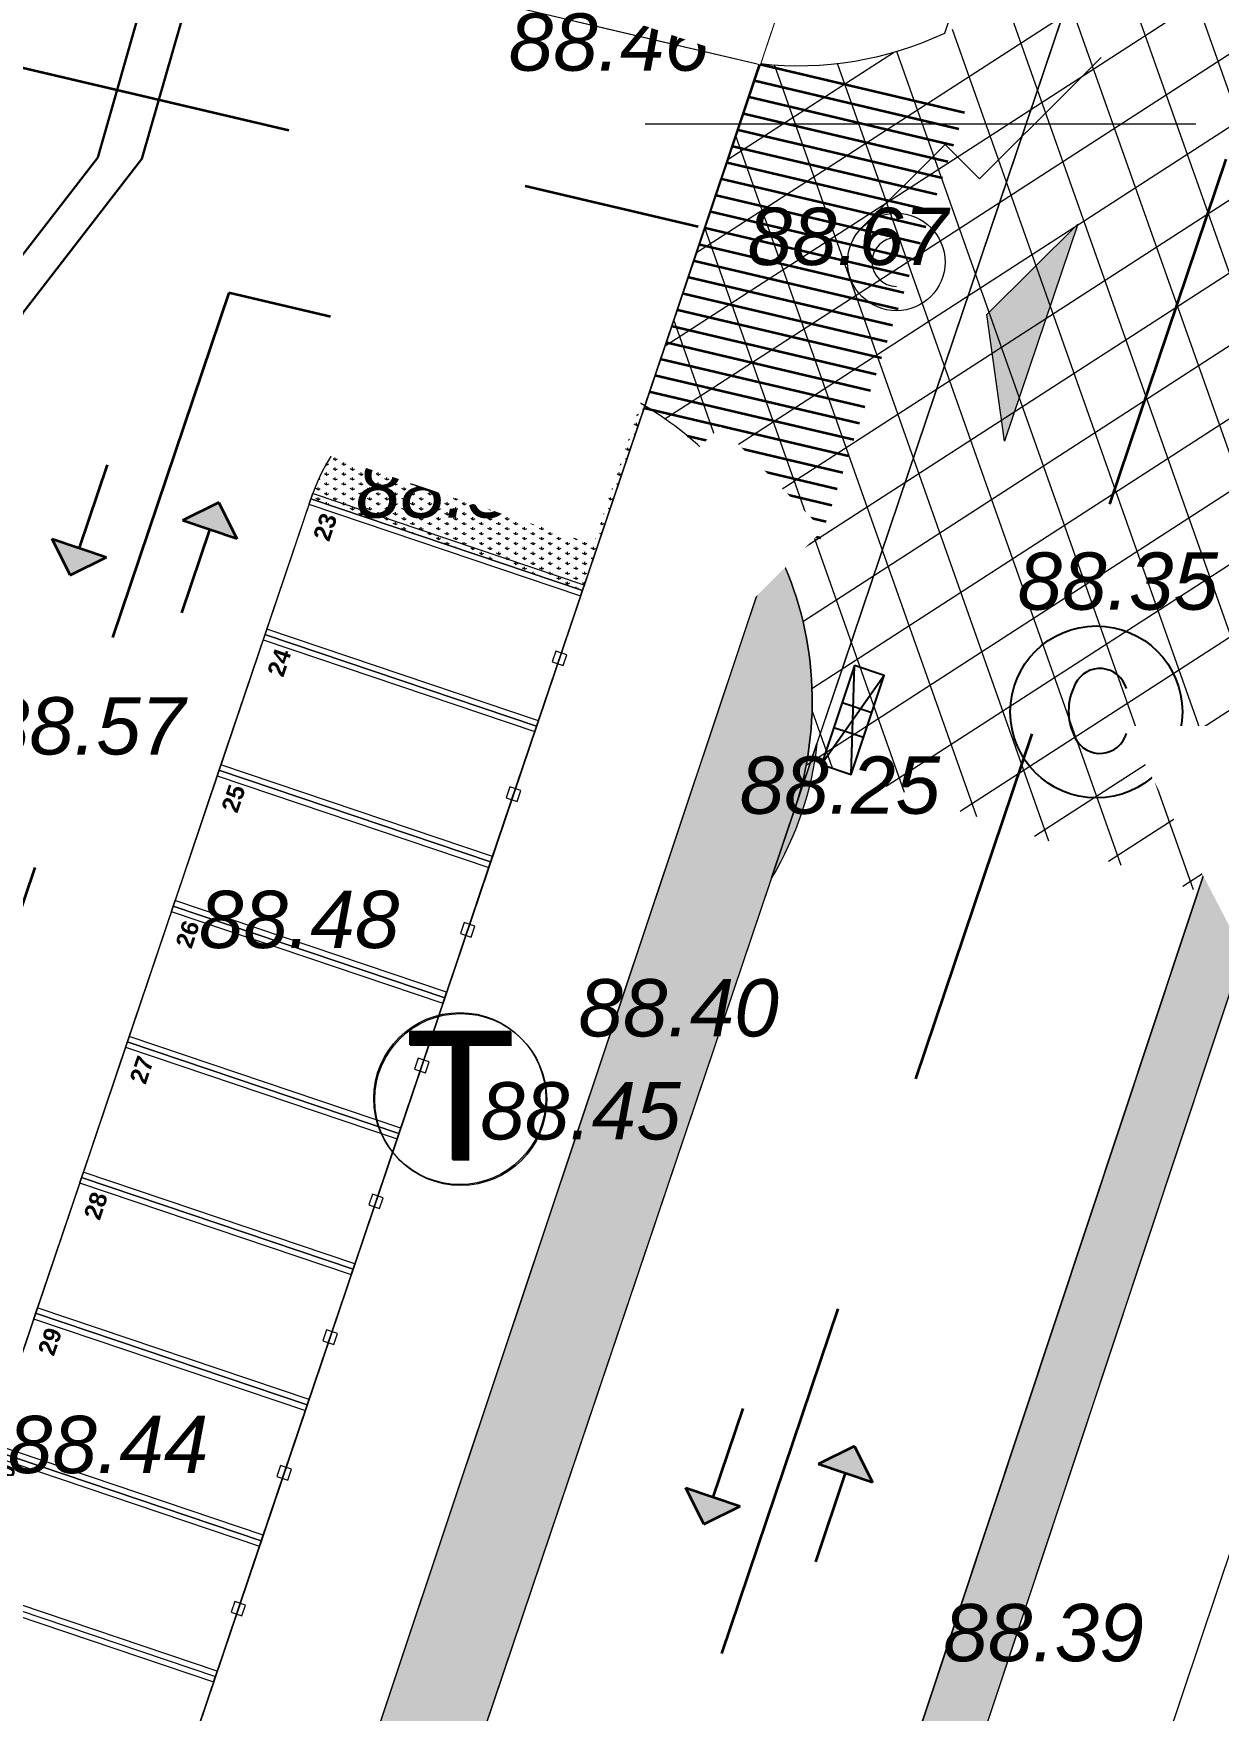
# Model space of a CAD drawing. Header units: millimetres. Extents: x 207782523 to 208144499, y 477594674 to 477848829.
# Drawn here: x 207878310 to 207898970, y 477680179 to 477709438 of the extents above; entities that cross this region are included whole.
import ezdxf
from ezdxf.enums import TextEntityAlignment as Align
from ezdxf.xclip import XClip

# ---------------------------------------------------------------- set-up
doc = ezdxf.new("R2010")
doc.units = ezdxf.units.MM
doc.header["$MEASUREMENT"] = 0
doc.header["$XCLIPFRAME"] = 0
doc.set_wipeout_variables(frame=1)
for name, pattern in [('Hidden Line', [391.22222328186, 282.22222328186, -109]), ('Hosszú szaggatott', [10583.330000000002, 6350, -4233.330000000001]), ('Wipeout_Contour', [1000, 0, -1000])]:
    doc.linetypes.add(name, pattern=pattern)
doc.layers.get('0').update_dxf_attribs({"true_color": 0x787878})
for name, color, linetype, lineweight, true_color in [('0_Pen_No__1', 7, 'Continuous', 13, 0x787878), ('cedeaza-trecerea-600x600_6_0_Pen_No__1', 7, 'Continuous', 13, 0x787878), ('drum cu prioritate 2_10_0_Pen_No__1', 7, 'Continuous', 13, 0x787878), ('drum cu prioritate 2_9_0_Pen_No__1', 7, 'Continuous', 13, 0x787878), ('New_sit - accese_Pen_No__1', 7, 'Continuous', 13, 0x787878), ('New_sit - accese_Pen_No__6', 7, 'Continuous', 13, 0x787878), ('New_sit - constructii propuse_Pen_No__1', 7, 'Continuous', 13, 0x787878), ('New_sit - drum_Pen_No__1', 7, 'Continuous', 13, 0x787878), ('New_sit - drum_Pen_No__121', 7, 'Continuous', 35, 0x787878), ('New_sit - drum_Pen_No__21', 7, 'Continuous', 20, 0x787878), ('New_sit - drum_Pen_No__81', 7, 'Continuous', 20, 0x787878), ('New_sit - parcare_Pen_No__1', 7, 'Continuous', 13, 0x787878), ('New_sit - vegetatie_Pen_No__1', 7, 'Continuous', 13, 0x787878), ('New_sit - vegetatie_Pen_No__104', 7, 'Continuous', 13, 0x787878), ('New_sit - vegetatie_Pen_No__77', 7, 'Continuous', 20, 0x787878), ('sit - canalizare_Pen_No__150', 7, 'Continuous', 25, 0x787878), ('sit - caroiaj_Pen_No__1', 7, 'Continuous', 13, 0x787878), ('sit - cota teren_Pen_No__101', 7, 'Continuous', 13, 0x787878), ('sit - electrice_Pen_No__4', 7, 'Continuous', 20, 0x787878), ('sit - limita de proprietate_Pen_No__20', 7, 'Continuous', 0, 0x787878), ('sit - telefonie _Pen_No__20', 7, 'Continuous', 0, 0x787878), ('trecere de pietoni_11_0_Pen_No__1', 7, 'Continuous', 13, 0x787878), ('trecere de pietoni_12_0_Pen_No__1', 7, 'Continuous', 13, 0x787878)]:
    doc.layers.add(name, color=color, linetype=linetype, lineweight=lineweight, true_color=true_color)
for name, color, linetype, true_color in [('cedeaza-trecerea-600x600_6_sit - accese', 7, 'Continuous', 0x787878), ('drum cu prioritate 2_10_sit - accese', 7, 'Continuous', 0x787878), ('drum cu prioritate 2_9_sit - accese', 7, 'Continuous', 0x787878), ('New_sit - accese', 7, 'Continuous', 0x787878), ('New_sit - drum', 7, 'Continuous', 0x787878), ('New_sit - parcare', 7, 'Continuous', 0x787878), ('sit - accese', 7, 'Continuous', 0x787878), ('trecere de pietoni_11_sit - accese', 7, 'Continuous', 0x787878), ('trecere de pietoni_12_sit - accese', 7, 'Continuous', 0x787878)]:
    doc.layers.add(name, color=color, linetype=linetype, true_color=true_color)
doc.layers.add('circuite iluminat vitali', color=1, linetype='Continuous')
doc.styles.add('GENERATED_STYLE_1', font='arial.ttf')
doc.styles.add('GENERATED_STYLE_2', font='arialbd.ttf')
doc.styles.add('GENERATED_STYLE_4', font='ariali.ttf')
doc.linetypes.add('cercuri pline mici', pattern='A,0,[1,PLAN DE SITUATIE - TMISOARA1.Shx,S=1.587301587301632,R=0,X=0,Y=0],-300.0000000000001,0', length=300.0000000000001)
picture_1 = doc.add_image_def('image1.png', size_in_pixel=(600, 600))
picture_2 = doc.add_image_def('image2.jpg', size_in_pixel=(229, 384))
picture_3 = doc.add_image_def('image4.jpg', size_in_pixel=(512, 384))
pattern_1 = [(90, (207891220.2115784, 477723905.0360718), (-300, 0), [43.30127018922195, -129.903810567666]), (90, (207891370.2115784, 477723991.6386108), (-300, 0), [43.30127018922195, -129.903810567666]), (30.00000000000001, (207891220.2115784, 477723905.0360718), (-150.0000000000001, 259.8076211353316), [43.30127018922195, -129.903810567666]), (30.00000000000001, (207891220.2115784, 477724078.2411499), (-150.0000000000001, 259.8076211353316), [43.30127018922195, -129.903810567666]), (149.9999999999998, (207891220.2115784, 477723905.0360718), (150.0000000000011, 259.8076211353309), [43.30127018922195, -129.903810567666]), (149.9999999999998, (207891220.2115784, 477724078.2411499), (150.0000000000011, 259.8076211353309), [43.30127018922195, -129.903810567666])]

# ---------------------------------------------------------------- blocks, each defined once
blk = doc.blocks.new('Parking Place 23[6]', base_point=(207934169.4249203, 477693461.1342881))
at = {"layer": 'New_sit - parcare_Pen_No__1', "color": 7, "linetype": 'Continuous', "lineweight": 13, "flags": 128}
for points in [[(207934201.4163761, 477693555.8789278), (207934137.4334644, 477693366.3896484), (207938874.6554137, 477691766.8202443), (207938938.6383254, 477691956.3095238)], [(207933401.6299797, 477691187.2629353), (207933337.647068, 477690997.7736559), (207938074.8690172, 477689398.2042518), (207938138.8519289, 477689587.6935312)], [(207938444.0004875, 477690803.9929833), (207938380.0175757, 477690614.5037039), (207938569.5068552, 477690550.5207922), (207938633.4897669, 477690740.0100716)], [(207932601.8435833, 477688818.6469427), (207932537.8606716, 477688629.1576633), (207937275.0826209, 477687029.5882592), (207937339.0655326, 477687219.0775387)], [(207937644.2140911, 477688435.3769908), (207937580.2311794, 477688245.8877113), (207937769.7204587, 477688181.9047996), (207937833.7033705, 477688371.3940791)], [(207931802.0571869, 477686450.0309502), (207931738.0742752, 477686260.5416708), (207936475.2962244, 477684660.9722667), (207936539.2791362, 477684850.4615461)], [(207936844.4276946, 477686066.7609982), (207936780.4447829, 477685877.2717188), (207936969.9340624, 477685813.2888071), (207937033.9169741, 477686002.7780865)], [(207931002.2707905, 477684081.4149576), (207930938.2878788, 477683891.9256783), (207935675.5098281, 477682292.3562742), (207935739.4927398, 477682481.8455536)], [(207936044.6412983, 477683698.1450057), (207935980.6583866, 477683508.6557263), (207936170.1476659, 477683444.6728145), (207936234.1305777, 477683634.162094)], [(207930202.4843941, 477681712.7989651), (207930138.5014824, 477681523.3096857), (207934875.7234316, 477679923.7402816), (207934939.7063434, 477680113.229561)], [(207935244.8549019, 477681329.5290132), (207935180.8719901, 477681140.0397338), (207935370.3612696, 477681076.056822), (207935434.3441813, 477681265.5461015)], [(207929402.6979977, 477679344.1829726), (207929338.715086, 477679154.6936932), (207934075.9370352, 477677555.1242891), (207934139.919947, 477677744.6135685)], [(207934445.0685055, 477678960.9130206), (207934381.0855937, 477678771.4237412), (207934570.5748731, 477678707.4408295), (207934634.5577849, 477678896.9301089)], [(207928602.9116013, 477676975.56698), (207928538.9286896, 477676786.0777006), (207933276.1506388, 477675186.5082965), (207933340.1335506, 477675375.9975759)], [(207933645.2821091, 477676592.2970281), (207933581.2991973, 477676402.8077487), (207933770.7884767, 477676338.824837), (207933834.7713885, 477676528.3141164)], [(207927803.125205, 477674606.9509875), (207927739.1422932, 477674417.4617081), (207932476.3642424, 477672817.892304), (207932540.3471542, 477673007.3815834)], [(207932845.4957127, 477674223.6810355), (207932781.5128009, 477674034.1917561), (207932971.0020804, 477673970.2088444), (207933034.9849921, 477674159.6981238)], [(207927003.3388085, 477672238.3349949), (207926939.3558968, 477672048.8457155), (207931676.5778461, 477670449.2763115), (207931740.5607578, 477670638.7655908)], [(207932045.7093163, 477671855.065043), (207931981.7264045, 477671665.5757636), (207932171.2156839, 477671601.5928519), (207932235.1985956, 477671791.0821313)], [(207926203.5524121, 477669869.7190024), (207926139.5695004, 477669680.229723), (207930876.7914496, 477668080.6603189), (207930940.7743613, 477668270.1495983)], [(207931245.9229198, 477669486.4490504), (207931181.9400081, 477669296.959771), (207931371.4292876, 477669232.9768593), (207931435.4121993, 477669422.4661387)], [(207925403.7660157, 477667501.1030099), (207925339.783104, 477667311.6137304), (207930077.0050533, 477665712.0443264), (207930140.987965, 477665901.5336058)], [(207930446.1365235, 477667117.8330579), (207930382.1536117, 477666928.3437785), (207930571.6428911, 477666864.3608668), (207930635.6258028, 477667053.8501462)]]:
    blk.add_lwpolyline(points, close=True, dxfattribs=at)
at = {"layer": 'New_sit - parcare_Pen_No__1', "color": 7, "lineweight": 13, "style": 'GENERATED_STYLE_2'}
for tag, p in [('num_start_0', (207934420.4376557, 477692968.8644059)), ('num_start_1', (207933620.6512593, 477690602.7169848)), ('num_start_2', (207932820.8648629, 477688231.6324208)), ('num_start_3', (207932021.0784665, 477685863.0164283)), ('num_start_4', (207931221.2920701, 477683496.8690072)), ('num_start_5', (207930421.5056737, 477681125.681586)), ('num_start_6', (207929621.7192773, 477678757.0655935)), ('num_start_7', (207928821.9328809, 477676388.5524581)), ('num_start_8', (207928022.1464845, 477674019.9364656)), ('num_start_9', (207927222.3600881, 477671651.320473)), ('num_start_10', (207926422.5736917, 477669282.7044805))]:
    blk.add_attdef(tag, text='', height=300.0000000000001, rotation=71.34224217088475, dxfattribs=at).set_placement(p, align=Align.MIDDLE_CENTER)
blk = doc.blocks.new('Entrance Symbol 23[13]', base_point=(207947543.0815945, 477698254.378302))
at = {"layer": 'New_sit - accese_Pen_No__6', "linetype": 'Continuous', "lineweight": 13}
blk.add_hatch(color=5, dxfattribs=at).paths.add_polyline_path([(207947543.0815945, 477698254.378302), (207945956.4965255, 477696678.7045354), (207946265.0844975, 477694464.0322202)])
at = {"layer": 'New_sit - accese_Pen_No__1', "color": 7, "linetype": 'Continuous', "lineweight": 13}
for p, q in [((207947543.0815945, 477698254.378302), (207945956.4965255, 477696678.7045354)), ((207947543.0815945, 477698254.378302), (207946265.0844975, 477694464.0322202)), ((207946265.0844975, 477694464.0322202), (207945956.4965255, 477696678.7045354))]:
    blk.add_line(p, q, dxfattribs=at)
blk = doc.blocks.new('Line_7', base_point=(207930621.9599776, 477694051.9937887))
at = {"layer": 'New_sit - drum', "linetype": 'Continuous', "lineweight": 0, "true_color": 0xffffff}
blk.add_hatch(color=7, dxfattribs=at).paths.add_polyline_path([(207929972.9962878, 477692130.048403), (207930606.6767656, 477692443.8143222), (207929659.2303686, 477692763.7288808)])
at = {"layer": 'New_sit - drum_Pen_No__121', "color": 255, "linetype": 'Continuous', "lineweight": 35}
for p, q in [((207930621.9599776, 477694051.9937887), (207930132.9535671, 477692603.7716014)), ((207929972.9962878, 477692130.048403), (207929659.2303686, 477692763.7288808)), ((207929659.2303686, 477692763.7288808), (207930606.6767656, 477692443.8143222)), ((207929972.9962878, 477692130.048403), (207930606.6767656, 477692443.8143222))]:
    blk.add_line(p, q, dxfattribs=at)
blk = doc.blocks.new('Line_8', base_point=(207932566.0579112, 477693395.5500741))
at = {"layer": 'New_sit - drum', "linetype": 'Continuous', "lineweight": 0, "true_color": 0xffffff}
blk.add_hatch(color=7, dxfattribs=at).paths.add_polyline_path([(207932566.0579112, 477693395.5500741), (207931932.3774334, 477693081.7841548), (207932879.8238304, 477692761.8695963)])
at = {"layer": 'New_sit - drum_Pen_No__121', "color": 255, "linetype": 'Continuous', "lineweight": 35}
for p, q in [((207932566.0579112, 477693395.5500741), (207931932.3774334, 477693081.7841548)), ((207932566.0579112, 477693395.5500741), (207932879.8238304, 477692761.8695963)), ((207932879.8238304, 477692761.8695963), (207931932.3774334, 477693081.7841548)), ((207932406.1006319, 477692921.8268756), (207931917.0942214, 477691473.6046884))]:
    blk.add_line(p, q, dxfattribs=at)
blk = doc.blocks.new('Line_15', base_point=(207941703.9339757, 477677586.9765882))
at = {"layer": 'New_sit - drum', "linetype": 'Continuous', "lineweight": 0, "true_color": 0xffffff}
blk.add_hatch(color=7, dxfattribs=at).paths.add_polyline_path([(207941023.9805893, 477675570.4426812), (207941657.5284367, 477675884.4763181), (207940709.9469524, 477676203.9905286)])
at = {"layer": 'New_sit - drum_Pen_No__121', "color": 255, "linetype": 'Continuous', "lineweight": 35}
for p, q in [((207941703.9339757, 477677586.9765882), (207941183.7376945, 477676044.2334234)), ((207941023.9805893, 477675570.4426812), (207940709.9469524, 477676203.9905286)), ((207940709.9469524, 477676203.9905286), (207941657.5284367, 477675884.4763181)), ((207941023.9805893, 477675570.4426812), (207941657.5284367, 477675884.4763181))]:
    blk.add_line(p, q, dxfattribs=at)
blk = doc.blocks.new('Line_16', base_point=(207943648.3090995, 477676931.3543617))
at = {"layer": 'New_sit - drum', "linetype": 'Continuous', "lineweight": 0, "true_color": 0xffffff}
blk.add_hatch(color=7, dxfattribs=at).paths.add_polyline_path([(207943648.3090995, 477676931.3543617), (207943014.7612522, 477676617.3207247), (207943962.3427364, 477676297.8065143)])
at = {"layer": 'New_sit - drum_Pen_No__121', "color": 255, "linetype": 'Continuous', "lineweight": 35}
for p, q in [((207943648.3090995, 477676931.3543617), (207943014.7612522, 477676617.3207247)), ((207943648.3090995, 477676931.3543617), (207943962.3427364, 477676297.8065143)), ((207943488.5519943, 477676457.5636195), (207942968.355713, 477674914.8204547)), ((207943962.3427364, 477676297.8065143), (207943014.7612522, 477676617.3207247))]:
    blk.add_line(p, q, dxfattribs=at)
blk = doc.blocks.new('Drawing_6_6', base_point=(207947368.9452861, 477684144.6868643))
at = {"color": 254, "linetype": 'Wipeout_Contour', "lineweight": 0, "ltscale": 3125933226.751705}
blk.add_wipeout([(207950244.3243442, 477685896.1068912), (207950302.48134968, 477685896.1068912), (207952155.78009665, 477689414.8455672), (207952155.78009665, 477689497.5361442), (207948412.7363279, 477689497.5361442), (207948412.7363279, 477689425.2003348)], dxfattribs=at).dxf.layer = 'cedeaza-trecerea-600x600_6_sit - accese'
at = {"layer": 'cedeaza-trecerea-600x600_6_0_Pen_No__1', "color": 7, "lineweight": 13}
image = blk.add_image(picture_1, insert=(207947368.9452861, 477684144.6868643), size_in_units=(5974.915819889504, 5974.915819889503), dxfattribs=at)
image.set_boundary_path([(-0.5, -0.5), (599.5, 599.5)])
blk = doc.blocks.new('Drawing_9_9', base_point=(207939087.5420027, 477687728.94002))
at = {"color": 254, "linetype": 'Wipeout_Contour', "lineweight": 0, "ltscale": 2083958209.623436}
blk.add_wipeout([(207939487.5372746, 477692937.2792165), (207941289.87628222, 477691119.6662135), (207943104.27452987, 477692917.7496718), (207941317.14409083, 477694721.09546643)], dxfattribs=at).dxf.layer = 'drum cu prioritate 2_9_sit - accese'
at = {"layer": 'drum cu prioritate 2_9_0_Pen_No__1', "color": 7, "lineweight": 13}
image = blk.add_image(picture_2, insert=(207939087.5420027, 477687728.94002), size_in_units=(4362.857239558769, 7315.882882054875), dxfattribs=at)
image.set_boundary_path([(-0.5, -0.5), (228.5, 383.5)])
blk = doc.blocks.new('Drawing_10_10', base_point=(207940966.9250419, 477695523.313775))
at = {"color": 254, "linetype": 'Wipeout_Contour', "lineweight": 0, "ltscale": 2083958835.853703}
blk.add_wipeout([(207939984.91820845, 477695320.6024971), (207937315.72960117, 477696215.1829479), (207936426.63431108, 477693562.36059165), (207939095.82291833, 477692667.78014094)], dxfattribs=at).dxf.layer = 'drum cu prioritate 2_10_sit - accese'
at = {"layer": 'drum cu prioritate 2_10_0_Pen_No__1', "color": 7, "lineweight": 13}
image = blk.add_image(picture_2, insert=(207940966.9250419, 477695523.313775), size_in_units=(4362.857239558767, 7315.882882054875), rotation=161.47138723384091, dxfattribs=at)
image.set_boundary_path([(-0.5, -0.5), (228.5, 383.5)])
blk = doc.blocks.new('Drawing_11_11', base_point=(207934772.3159263, 477697591.1042525))
at = {"color": 254, "linetype": 'Wipeout_Contour', "lineweight": 0, "ltscale": 2083957871.520512}
blk.add_wipeout([(207934674.02623168, 477697106.52604705), (207933779.154206, 477694456.30818796), (207936426.63431105, 477693562.36059177), (207937321.50633672, 477696212.5784508)], dxfattribs=at).dxf.layer = 'trecere de pietoni_11_sit - accese'
at = {"layer": 'trecere de pietoni_11_0_Pen_No__1', "color": 7, "lineweight": 13}
image = blk.add_image(picture_3, insert=(207934772.3159263, 477697591.1042525), size_in_units=(3880.177636456525, 2910.1332273423936), rotation=-108.65775782995071, dxfattribs=at)
image.set_boundary_path([(-0.5, -0.5), (511.5, 383.5)])
blk = doc.blocks.new('Drawing_12_12', base_point=(207941905.0562087, 477700552.694346))
at = {"color": 254, "linetype": 'Wipeout_Contour', "lineweight": 0, "ltscale": 2083994179.035752}
blk.add_wipeout([(207942002.55631927, 477701037.4320377), (207942893.1095383, 477703689.1042661), (207940244.17656633, 477704578.7375171), (207939353.6233473, 477701927.0652887)], dxfattribs=at).dxf.layer = 'trecere de pietoni_12_sit - accese'
at = {"layer": 'trecere de pietoni_12_0_Pen_No__1', "color": 7, "lineweight": 13}
image = blk.add_image(picture_3, insert=(207941905.0562087, 477700552.694346), size_in_units=(3880.177636456525, 2910.133227342393), rotation=71.43558599034779, dxfattribs=at)
image.set_boundary_path([(-0.5, -0.5), (511.5, 383.5)])
blk = doc.blocks.new('plan de situatie')
at = {"layer": 'New_sit - drum_Pen_No__81', "linetype": 'Continuous', "lineweight": 0}
h = blk.add_hatch(color=256, dxfattribs=at)
edge = h.paths.add_edge_path()
edge.add_line((207891602.7471619, 477695967.7203979), (207891967.0588074, 477697048.1575317))
edge.add_arc((207886287.2171391, 477697659.6759394), 5712.666289921393, 328.8779648040871, 353.8549384288053, ccw=False)
edge.add_line((207891177.6500549, 477694707.0123901), (207891602.7471619, 477695967.7203979))
at = {"layer": 'New_sit - vegetatie_Pen_No__104', "linetype": 'Continuous', "lineweight": 13}
h = blk.add_hatch(dxfattribs=at)
h.set_pattern_fill('GRASS', color=256, style=0, pattern_type=2)
h.set_pattern_definition(pattern_1)
edge = h.paths.add_edge_path()
edge.add_arc((207899311.6384798, 477674955.1734717), 6845.331080315241, 167.4451260207979, 194.8936798829235)
edge.add_line((207892696.2801514, 477673195.7440796), (207911804.3723755, 477730763.8922729))
edge.add_arc((207913906.9166253, 477726977.8243484), 4330.704636849411, 119.0450417560645, 152.3647618201949)
edge.add_line((207910070.2653809, 477728986.5826416), (207909326.7901001, 477726746.6680908))
edge.add_line((207909326.7901001, 477726746.6680908), (207893372.4284973, 477678679.961853))
edge.add_line((207893372.4284973, 477678679.961853), (207892629.9911194, 477676443.1741943))
h = blk.add_hatch(dxfattribs=at)
h.set_pattern_fill('GRASS', color=256, style=0, pattern_type=2)
h.set_pattern_definition(pattern_1)
edge = h.paths.add_edge_path()
edge.add_arc((207886458.460926, 477700200.8602619), 3499.999978556172, 76.74567892013187, 161.34224202735)
edge.add_line((207883142.3985596, 477701320.5612183), (207887879.6305237, 477699720.9883423))
edge.add_line((207887879.6305237, 477699720.9883423), (207888967.2706604, 477702942.100647))
edge.add_arc((207885886.4148, 477697793.473402), 6000.002945056287, 59.10437537449414, 59.92919825568973)
edge.add_arc((207885886.419261, 477697793.4743885), 5999.999856022051, 59.92923040158115, 71.45229605943035)
edge.add_line((207887794.9838867, 477703481.8291016), (207887260.91922, 477703607.6271362))
h = blk.add_hatch(dxfattribs=at)
h.set_pattern_fill('GRASS', color=256, style=0, pattern_type=2)
h.set_pattern_definition(pattern_1)
edge = h.paths.add_edge_path()
edge.add_line((207888998.1096497, 477703033.4321899), (207889049.575531, 477703185.8515625))
edge.add_arc((207887957.850377, 477698819.0744206), 4501.178336686258, 75.9633753362754, 75.96413772750363)
edge.add_line((207889049.5174255, 477703185.8660889), (207888998.1096497, 477703033.4321899))
h = blk.add_hatch(dxfattribs=at)
h.set_pattern_fill('GRASS', color=256, style=0, pattern_type=2)
h.set_pattern_definition(pattern_1)
edge = h.paths.add_edge_path()
edge.add_line((207851742.2993164, 477700615.1439819), (207861732.4736328, 477674570.2268677))
edge.add_line((207861732.4736328, 477674570.2268677), (207863697.7736206, 477671654.2268677))
edge.add_line((207863697.7736206, 477671654.2268677), (207866616.8736267, 477669693.6268921))
edge.add_line((207866616.8736267, 477669693.6268921), (207875188.9736023, 477667144.4268799))
edge.add_line((207875188.9736023, 477667144.4268799), (207876973.8736267, 477667422.9268799))
edge.add_line((207876973.8736267, 477667422.9268799), (207879081.9801636, 477673666.2124634))
edge.add_line((207879081.9801636, 477673666.2124634), (207874344.7481689, 477675265.7852173))
edge.add_line((207874344.7481689, 477675265.7852173), (207873407.0250549, 477672488.6611938))
edge.add_line((207873407.0250549, 477672488.6611938), (207869545.1346436, 477673748.0369263))
edge.add_line((207869545.1346436, 477673748.0369263), (207869287.6255188, 477674419.3769531))
edge.add_line((207869287.6255188, 477674419.3769531), (207864619.2718201, 477672628.7139893))
edge.add_line((207864619.2718201, 477672628.7139893), (207863723.9403687, 477674962.8908691))
edge.add_line((207863723.9403687, 477674962.8908691), (207862828.6089172, 477677297.067749))
edge.add_line((207862828.6089172, 477677297.067749), (207861933.2774658, 477679631.2445679))
edge.add_line((207861933.2774658, 477679631.2445679), (207861037.9459839, 477681965.4213867))
edge.add_line((207861037.9459839, 477681965.4213867), (207860142.614563, 477684299.5983276))
edge.add_line((207860142.614563, 477684299.5983276), (207859247.2830811, 477686633.7751465))
edge.add_line((207859247.2830811, 477686633.7751465), (207858351.9515991, 477688967.9519653))
edge.add_line((207858351.9515991, 477688967.9519653), (207857456.6201782, 477691302.1288452))
edge.add_line((207857456.6201782, 477691302.1288452), (207856561.2886963, 477693636.3056641))
edge.add_line((207856561.2886963, 477693636.3056641), (207855665.9572449, 477695970.4825439))
edge.add_line((207855665.9572449, 477695970.4825439), (207854770.6257935, 477698304.6594238))
edge.add_line((207854770.6257935, 477698304.6594238), (207854095.2610474, 477700065.3712769))
edge.add_arc((207854255.9578729, 477706063.2189648), 6000.000029747945, 245.2321216445372, 268.4652748420632, ccw=False)
h = blk.add_hatch(dxfattribs=at)
h.set_pattern_fill('GRASS', color=256, style=0, pattern_type=2)
h.set_pattern_definition(pattern_1)
edge = h.paths.add_edge_path()
edge.add_line((207881331.7922058, 477670906.1380005), (207881670.6964722, 477671921.3393555))
edge.add_line((207881670.6964722, 477671921.3393555), (207888505.5075073, 477692395.2915039))
edge.add_line((207888505.5075073, 477692395.2915039), (207891223.0508728, 477700535.8021851))
edge.add_arc((207885886.4193056, 477697793.4741947), 5999.99994087482, -17.22937047795682, 27.197213407521588, ccw=False)
edge.add_line((207891617.1791687, 477696016.2880249), (207891630.4362793, 477696049.8379517))
edge.add_line((207891630.4362793, 477696049.8379517), (207891602.7471619, 477695967.7203979))
edge.add_line((207891602.7471619, 477695967.7203979), (207891177.6500549, 477694707.0123901))
edge.add_line((207891177.6500549, 477694707.0123901), (207883810.8908386, 477672859.4562988))
edge.add_line((207883810.8908386, 477672859.4562988), (207883302.0657043, 477671350.4365234))
edge.add_line((207883302.0657043, 477671350.4365234), (207883276.1375427, 477671307.739502))
edge.add_arc((207874981.6702914, 477674591.1072429), 8920.688914291883, 319.0588624380141, 338.40384678443195, ccw=False)
edge.add_line((207881720.2086487, 477668745.5284424), (207881541.3657227, 477668939.9298706))
edge.add_arc((207883354.7420742, 477670127.4864463), 2167.631060128262, 158.9478367957004, 213.220267400009, ccw=False)
at = {"layer": 'New_sit - vegetatie_Pen_No__77', "linetype": 'Continuous', "lineweight": 20}
h = blk.add_hatch(dxfattribs=at)
h.set_pattern_fill('BATT_INSULATION', color=256, style=0, pattern_type=2)
h.set_pattern_definition([(32.89492850111852, (207897720.8542175, 477703060.8220825), (-817.1303375871831, 743.7003241718915), []), (109.4702688662456, (207897720.8542175, 477703060.8220825), (1085.159705237483, 65.77352557282899), [])])
h.paths.add_polyline_path([(207888967.2706604, 477702942.100647, -0.1401279209267136), (207891223.0508728, 477700535.8021851, -0.196312661528246), (207891617.1791687, 477696016.2880249), (207891900.9711609, 477696734.4848633), (207898613.8062744, 477694470.989563), (207903568.7153625, 477709398.9550781), (207896890.8626404, 477711650.6546631), (207897331.95224, 477712958.7915649, -0.2043962265595705), (207894197.2304077, 477709445.0769653, -0.1383373882762074), (207890983.2818604, 477708912.6402588), (207890977.7745972, 477708896.3302002), (207889049.575531, 477703185.8515625), (207888998.1096497, 477703033.4321899)])
at = {"layer": '0_Pen_No__1', "linetype": 'Continuous', "lineweight": 13}
blk.add_arc((207885886.4192505, 477697793.4742432), 6000.000000000015, 59.10564513451001, 71.45327675661021, dxfattribs=at)
at = {"layer": 'New_sit - constructii propuse_Pen_No__1', "linetype": 'Continuous', "lineweight": 13, "flags": 128}
for points in [[(207783543.0428772, 477801140.1199341), (207784706.0191956, 477798647.3532104), (207853855.1736145, 477783928.4268799), (207911815.9736328, 477771382.4268799), (207888967.2706604, 477702942.100647), (207889049.575531, 477703185.8515625), (207890977.7745972, 477708896.3302002), (207890983.2818604, 477708912.6402588, 0.1383373882762072), (207894197.2304077, 477709445.0769653), (207913140.4034729, 477766190.1157837, -0.1964908605760361), (207915338.0614319, 477768387.7737427, 0.185018623485097), (207912694.2458496, 477774191.5701294)], [(207892696.2801514, 477673195.7440796), (207901317.770874, 477699170.249939), (207911804.3723755, 477730763.8922729, -0.2122639733393904), (207915309.0491028, 477731075.2658691), (207894776.4949341, 477669827.6954346, -0.14773070557403)], [(207848743.6658325, 477708432.741394, 0.1943173866328748), (207848644.2230835, 477703939.9119263), (207848666.9736328, 477703880.4269409), (207849554.3183594, 477701597.3353271), (207854529.9382019, 477688744.0502319), (207859775.7641907, 477675160.8141479), (207862570.9286499, 477670548.1326904), (207867555.2765198, 477667723.9264526, 0.05261564870517323), (207871254.8844299, 477666296.359436, 0.05261564872088074), (207875170.9736328, 477665672.4268799, 0.2118402812229047), (207881720.2086487, 477668745.5284424), (207881541.3657227, 477668939.9298706, -0.2413363355432251), (207881331.7922058, 477670906.1380005), (207891223.0508728, 477700535.8021851, 0.1401279209267134), (207888967.2706604, 477702942.100647), (207876973.8736267, 477667422.9268799), (207876154.626709, 477667295.098877), (207875188.9736023, 477667144.4268799), (207874706.7279968, 477667287.8387451), (207866616.8736267, 477669693.6268921), (207863697.7736206, 477671654.2268677), (207861732.4736328, 477674570.2268677)]]:
    blk.add_lwpolyline(points, format="xyb", close=True, dxfattribs=at)
blk.add_lwpolyline([(207888220.5762024, 477709545.7837524), (207890977.7745972, 477708896.3302002), (207891193.2854309, 477709534.5786743, -0.07429313607881452)], format="xyb", dxfattribs=at)
at = {"layer": 'New_sit - drum_Pen_No__1', "linetype": 'Continuous', "lineweight": 13}
for p, q in [((207874395.0262146, 477712802.3690796), (207891745.9545288, 477708715.3867188)), ((207887260.91922, 477703607.6271362), (207887794.9838867, 477703481.8291016)), ((207883142.3985596, 477701320.5612183), (207873709.9168701, 477673385.6937866))]:
    blk.add_line(p, q, dxfattribs=at)
at = {"layer": 'New_sit - drum_Pen_No__121', "linetype": 'Hosszú szaggatott', "lineweight": 35}
for p, q in [((207919388.5010376, 477767417.6439819), (207880399.4037781, 477651787.8991699)), ((207845675.7026672, 477716485.0569458), (207889898.8564758, 477706068.3665161)), ((207881716.920166, 477704913.506897), (207877000.6651001, 477690946.0311279))]:
    blk.add_line(p, q, dxfattribs=at)
at = {"layer": 'New_sit - drum_Pen_No__121', "linetype": 'Continuous', "lineweight": 35}
for p, q in [((207894541.8483582, 477708056.8185425), (207890975.5299377, 477708896.8588867)), ((207894445.4456177, 477707771.315979), (207890880.2495117, 477708611.0919189)), ((207894349.0428772, 477707485.8133545), (207890784.9690857, 477708325.3249512)), ((207894252.6401062, 477707200.31073), (207890689.6886597, 477708039.5580444)), ((207894156.2373657, 477706914.8081055), (207890594.4082336, 477707753.7910767)), ((207894059.8345947, 477706629.305481), (207890499.1278076, 477707468.0241089)), ((207893963.4318848, 477706343.8029175), (207890403.8473816, 477707182.2571411)), ((207893867.0291138, 477706058.300354), (207890308.5669556, 477706896.4901733)), ((207893770.6263733, 477705772.7977295), (207890213.2865295, 477706610.7232056)), ((207893674.2236023, 477705487.295105), (207890118.0061035, 477706324.9562378)), ((207893577.8208313, 477705201.7924805), (207890022.7256775, 477706039.1893311)), ((207893481.4181213, 477704916.289917), (207889927.4452515, 477705753.4223633)), ((207893385.0153503, 477704630.7872925), (207889832.1647949, 477705467.6553955)), ((207893288.6126099, 477704345.284729), (207889736.8843994, 477705181.8883667)), ((207887117.852478, 477703641.3262329), (207881716.920166, 477704913.506897)), ((207893192.2098389, 477704059.7821045), (207889641.6039429, 477704896.1213989)), ((207893095.8071289, 477703774.27948), (207889546.3235474, 477704610.3544312)), ((207892999.4043579, 477703488.7769165), (207889451.0431213, 477704324.5874634)), ((207892903.0016174, 477703203.274292), (207889355.7626648, 477704038.8205566)), ((207892806.5988464, 477702917.7717285), (207889260.4822693, 477703753.0535889)), ((207892710.196106, 477702632.269104), (207889165.2018127, 477703467.2866211)), ((207892613.7933655, 477702346.7664795), (207889068.7990723, 477703181.7839966)), ((207892517.3905945, 477702061.263916), (207888972.3963318, 477702896.2813721)), ((207892420.987854, 477701775.7612915), (207889715.0993042, 477702413.1288452)), ((207892324.585083, 477701490.258667), (207890166.1796875, 477701998.6674805)), ((207892228.1823425, 477701204.7561035), (207890518.1347046, 477701607.5549927)), ((207892131.7796021, 477700919.253479), (207890803.2541199, 477701232.1854248)), ((207892035.3768616, 477700633.7508545), (207891038.4874878, 477700868.5665283))]:
    blk.add_line(p, q, dxfattribs=at)
at = {"layer": 'New_sit - drum_Pen_No__21', "linetype": 'Continuous', "lineweight": 20, "flags": 128}
for points in [[(207892629.9911194, 477676443.1741943), (207910070.2653809, 477728986.5826416, -0.3701868485650086), (207915309.0491028, 477731075.2658691), (207918154.1826477, 477740167.0716553, -0.274199333938286), (207915915.4009399, 477746464.112793), (207921765.5163574, 477763478.0968628), (207923153.8943176, 477766687.5269165, -0.3581274033702432), (207931939.9958191, 477771343.8366699), (207980424.5773315, 477761004.0109863), (207980424.5773315, 477769420.0927734), (207782963.2129211, 477811017.5584106), (207783166.4507446, 477802578.4915771), (207907496.2198486, 477776689.5864868, -0.4615241530785653), (207915014.4552612, 477765399.6906128), (207883302.0657043, 477671350.4365234, -0.01081081742090956)], [(207887778.7532959, 477709649.8543091), (207890212.1582031, 477709076.6698608), (207890977.7745972, 477708896.3302002), (207890983.2818604, 477708912.6402588, 0.138337388276207), (207894197.2304077, 477709445.0769653, 0.2043962265595702)], [(207896551.5818787, 477710644.4515991), (207892441.1726379, 477698454.2341309), (207891967.0588074, 477697048.1575317), (207891630.4362793, 477696049.8379517), (207891617.1791687, 477696016.2880249, 0.1963126615282453), (207891223.0508728, 477700535.8021851, 0.1401279209267129), (207888967.2706604, 477702942.100647, 0.003598984294890465), (207888892.8349915, 477702985.9172363, 0.05032126950789731), (207887794.9838867, 477703481.8291016), (207887260.91922, 477703607.6271362, 0.3868535823986216), (207883142.3985596, 477701320.5612183), (207874344.7481689, 477675265.7852173)]]:
    blk.add_lwpolyline(points, format="xyb", dxfattribs=at)
blk.add_lwpolyline([(207891602.7471619, 477695967.7203979), (207891967.0588074, 477697048.1575317, -0.1094161362149799), (207891177.6500549, 477694707.0123901)], format="xyb", close=True, dxfattribs=at)
at = {"layer": 'New_sit - drum_Pen_No__21', "linetype": 'Continuous', "lineweight": 20}
blk.add_arc((207886458.4609375, 477700200.8602295), 3500.000000022867, 76.74569269786782, 161.343120911861, dxfattribs=at)
at = {"layer": 'New_sit - parcare_Pen_No__1', "linetype": 'Continuous', "lineweight": 13, "flags": 128}
for points in [[(207874344.7481689, 477675265.7852173), (207879081.9801636, 477673666.2124634), (207887879.6305237, 477699720.9883423), (207883142.3985596, 477701320.5612183)], [(207883142.3985596, 477701320.5612183), (207882342.6121521, 477698951.9451294), (207887079.8441162, 477697352.3723755), (207887879.6305237, 477699720.9883423)], [(207882342.6121521, 477698951.9451294), (207881542.8257446, 477696583.3291626), (207886280.0577393, 477694983.7564087), (207887079.8441162, 477697352.3723755)], [(207881542.8257446, 477696583.3291626), (207880743.0393372, 477694214.7131958), (207885480.2713623, 477692615.1403809), (207886280.0577393, 477694983.7564087)], [(207880743.0393372, 477694214.7131958), (207879943.2529602, 477691846.097229), (207884680.4849243, 477690246.5244141), (207885480.2713623, 477692615.1403809)], [(207879943.2529602, 477691846.097229), (207879143.4665833, 477689477.4812012), (207883880.6985474, 477687877.9084473), (207884680.4849243, 477690246.5244141)], [(207879143.4665833, 477689477.4812012), (207878343.6801453, 477687108.8652344), (207883080.9121399, 477685509.2924805), (207883880.6985474, 477687877.9084473)], [(207878343.6801453, 477687108.8652344), (207877543.8937683, 477684740.2492676), (207882281.1257629, 477683140.6763916), (207883080.9121399, 477685509.2924805)], [(207877543.8937683, 477684740.2492676), (207876744.1073608, 477682371.6332397), (207881481.3393555, 477680772.0604248), (207882281.1257629, 477683140.6763916)]]:
    blk.add_lwpolyline(points, close=True, dxfattribs=at)
at = {"layer": 'New_sit - vegetatie_Pen_No__1', "linetype": 'Continuous', "lineweight": 13, "flags": 128}
for points in [[(207892629.9911194, 477676443.1741943, 0.120342864820439), (207892696.2801514, 477673195.7440796), (207911804.3723755, 477730763.8922729, 0.1464177584998118), (207910070.2653809, 477728986.5826416), (207909326.7901001, 477726746.6680908), (207893372.4284973, 477678679.961853)], [(207887260.91922, 477703607.6271362, 0.3868535823948826), (207883142.3985596, 477701320.5612183), (207887879.6305237, 477699720.9883423), (207888967.2706604, 477702942.100647, 0.003598984294390414), (207888892.8349915, 477702985.9172363, 0.05032126950789731), (207887794.9838867, 477703481.8291016)], [(207888998.1096497, 477703033.4321899), (207889049.575531, 477703185.8515625, 3.326559280215693e-06), (207889049.5174255, 477703185.8660889)], [(207881331.7922058, 477670906.1380005), (207881670.6964722, 477671921.3393555), (207888505.5075073, 477692395.2915039), (207891223.0508728, 477700535.8021851, -0.1963126615282462), (207891617.1791687, 477696016.2880249), (207891630.4362793, 477696049.8379517), (207891602.7471619, 477695967.7203979), (207891177.6500549, 477694707.0123901), (207883810.8908386, 477672859.4562988), (207883302.0657043, 477671350.4365234), (207883276.1375427, 477671307.739502, -0.08460945443376079), (207881720.2086487, 477668745.5284424), (207881541.3657227, 477668939.9298706, -0.2413363355432138)]]:
    blk.add_lwpolyline(points, format="xyb", close=True, dxfattribs=at)
at = {"layer": 'sit - canalizare_Pen_No__150', "linetype": 'Continuous', "lineweight": 25}
blk.add_lwpolyline([(207892625.259552, 477698410.9400024), (207892046.0837708, 477696685.5544434), (207892563.6994324, 477696511.8017578), (207893142.8752441, 477698237.1873169)], close=True, dxfattribs=at)
blk.add_lwpolyline([(207892625.259552, 477698410.9400024), (207892046.0837708, 477696685.5544434), (207892563.6994324, 477696511.8017578), (207893142.8752441, 477698237.1873169)], close=True, dxfattribs=at)
for points in [[(207892563.6994324, 477696511.8017578), (207892625.259552, 477698410.9400024)], [(207892563.6994324, 477696511.8017578), (207892625.259552, 477698410.9400024)], [(207893142.8752441, 477698237.1873169), (207892046.0837708, 477696685.5544434)], [(207893142.8752441, 477698237.1873169), (207892046.0837708, 477696685.5544434)], [(207892408.068634, 477697763.9204712), (207892925.6843262, 477697590.1677246)], [(207892408.068634, 477697763.9204712), (207892925.6843262, 477697590.1677246)], [(207892263.2746887, 477697332.5740356), (207892780.8903503, 477697158.8212891)], [(207892263.2746887, 477697332.5740356), (207892780.8903503, 477697158.8212891)]]:
    blk.add_lwpolyline(points, dxfattribs=at)
blk.add_circle((207896840.6714478, 477697601.2251587), 1500, dxfattribs=at)
blk.add_circle((207896840.6714478, 477697601.2251587), 1500, dxfattribs=at)
for centre, radius, start, end in [((207896903.4899597, 477697878.5148315), 479.6985888375845, 16.00215593762828, 153.6174614857282), ((207896903.4899597, 477697878.5148315), 479.6985888933835, 16.00215593762828, 153.6174614857282), ((207897373.6960754, 477697617.7389526), 1017.109938751814, 152.2260324454333, 207.7739675545667), ((207897373.6960754, 477697617.7389526), 1017.109938765376, 152.2260324454333, 207.7739675545667), ((207896903.4899597, 477697356.9630127), 479.6985887956703, 206.3825385142718, 343.9978440623718), ((207896903.4899597, 477697356.9630127), 479.6985888086036, 206.3825385142718, 343.9978440623718)]:
    blk.add_arc(centre, radius, start, end, dxfattribs=at)
at = {"layer": 'sit - caroiaj_Pen_No__1', "linetype": 'Continuous', "lineweight": 13}
blk.add_line((207888972.9736328, 477707859.4268799), (207898572.9736023, 477707859.4268799), dxfattribs=at)
at = {"layer": 'sit - electrice_Pen_No__4', "linetype": 'Continuous', "lineweight": 20}
blk.add_lwpolyline([(207892752.9980164, 477706051.8924561), (207894202.5668945, 477707501.4613037), (207894803.6055908, 477706900.4226074), (207896429.9511719, 477708526.7682495), (207896924.9259338, 477709021.742981)], dxfattribs=at)
blk.add_lwpolyline([(207892752.9980164, 477706051.8924561), (207894202.5668945, 477707501.4613037), (207894803.6055908, 477706900.4226074), (207896429.9511719, 477708526.7682495), (207896924.9259338, 477709021.742981)], dxfattribs=at)
blk.add_lwpolyline([(207893354.0366821, 477705875.8537598, 0.9999999999999999), (207893354.0366821, 477705025.8536987)], format="xyb", dxfattribs=at)
blk.add_lwpolyline([(207893354.0366821, 477705875.8537598, 0.9999999999999999), (207893354.0366821, 477705025.8536987)], format="xyb", dxfattribs=at)
blk.add_circle((207893354.0366821, 477705450.8537598), 850.0000000058208, dxfattribs=at)
blk.add_circle((207893354.0366821, 477705450.8537598), 850.0000000058208, dxfattribs=at)
at = {"layer": 'sit - limita de proprietate_Pen_No__20', "linetype": 'cercuri pline mici', "lineweight": 0}
blk.add_lwpolyline([(207876973.8736267, 477667422.9268799), (207875188.9736023, 477667144.4268799), (207866616.8736267, 477669693.6268921), (207863697.7736206, 477671654.2268677), (207861732.4736328, 477674570.2268677), (207846933.7736206, 477713151.2269287), (207845956.4736328, 477715741.0269165), (207844469.1736145, 477718015.6268921), (207842279.3736267, 477720105.9268799), (207840659.0736389, 477721132.1268921), (207843296.673645, 477732753.9268799), (207841873.7736206, 477733062.2268677), (207853855.1736145, 477783928.4268799), (207911815.9736328, 477771382.4268799), (207891302.9736023, 477709859.4268799)], close=True, dxfattribs=at)
at = {"layer": 'sit - telefonie _Pen_No__20', "linetype": 'Continuous', "lineweight": 0}
for centre in [(207885741.6286316, 477690856.0281372), (207885757.9736328, 477690838.4268799), (207885757.9736328, 477690838.4268799)]:
    blk.add_circle(centre, 1500, dxfattribs=at)
at = {"layer": 'New_sit - accese', "linetype": 'Continuous', "lineweight": 13}
blk.add_blockref('Entrance Symbol 23[13]', (207896516.0552063, 477706113.8051758), dxfattribs=at)
at = {"layer": 'New_sit - drum', "linetype": 'Continuous', "lineweight": 35}
for name, p in [('Line_7', (207879594.9335938, 477701911.4206543)), ('Line_8', (207881539.0315552, 477701254.9769287)), ('Line_15', (207890676.9075928, 477685446.4034424)), ('Line_16', (207892621.2827454, 477684790.78125))]:
    blk.add_blockref(name, p, dxfattribs=at)
at = {"layer": 'New_sit - parcare', "linetype": 'Continuous', "lineweight": 13}
ref = blk.add_blockref('Parking Place 23[6]', (207883142.3985596, 477701320.5612183), dxfattribs=at)
ref.add_attrib('num_start', '23', dxfattribs={"layer": 'New_sit - parcare_Pen_No__1', "color": 7, "lineweight": 13, "height": 300.0000000000001, "rotation": 71.34204876735694, "style": 'GENERATED_STYLE_2'}).set_placement((207883393.4112854, 477700828.2912598), align=Align.MIDDLE_CENTER)
ref.add_attrib('num_start_1', '24', dxfattribs={"layer": 'New_sit - parcare_Pen_No__1', "color": 7, "lineweight": 13, "height": 300.0000000000001, "rotation": 71.34204876735694, "style": 'GENERATED_STYLE_2'}).set_placement((207882593.6248779, 477698462.1438599), align=Align.MIDDLE_CENTER)
ref.add_attrib('num_start_2', '25', dxfattribs={"layer": 'New_sit - parcare_Pen_No__1', "color": 7, "lineweight": 13, "height": 300.0000000000001, "rotation": 71.34204876735694, "style": 'GENERATED_STYLE_2'}).set_placement((207881793.8384705, 477696091.0592651), align=Align.MIDDLE_CENTER)
ref.add_attrib('num_start_3', '26', dxfattribs={"layer": 'New_sit - parcare_Pen_No__1', "color": 7, "lineweight": 13, "height": 300.0000000000001, "rotation": 71.34204876735694, "style": 'GENERATED_STYLE_2'}).set_placement((207880994.0520935, 477693722.4432983), align=Align.MIDDLE_CENTER)
ref.add_attrib('num_start_4', '27', dxfattribs={"layer": 'New_sit - parcare_Pen_No__1', "color": 7, "lineweight": 13, "height": 300.0000000000001, "rotation": 71.34204876735694, "style": 'GENERATED_STYLE_2'}).set_placement((207880194.2657166, 477691356.2958984), align=Align.MIDDLE_CENTER)
ref.add_attrib('num_start_5', '28', dxfattribs={"layer": 'New_sit - parcare_Pen_No__1', "color": 7, "lineweight": 13, "height": 300.0000000000001, "rotation": 71.34204876735694, "style": 'GENERATED_STYLE_2'}).set_placement((207879394.4792786, 477688985.1084595), align=Align.MIDDLE_CENTER)
ref.add_attrib('num_start_6', '29', dxfattribs={"layer": 'New_sit - parcare_Pen_No__1', "color": 7, "lineweight": 13, "height": 300.0000000000001, "rotation": 71.34204876735694, "style": 'GENERATED_STYLE_2'}).set_placement((207878594.6929016, 477686616.4924927), align=Align.MIDDLE_CENTER)
ref.add_attrib('num_start_7', '30', dxfattribs={"layer": 'New_sit - parcare_Pen_No__1', "color": 7, "lineweight": 13, "height": 300.0000000000001, "rotation": 71.34204876735694, "style": 'GENERATED_STYLE_2'}).set_placement((207877794.9064941, 477684247.9793701), align=Align.MIDDLE_CENTER)
ref.add_attrib('num_start_8', '31', dxfattribs={"layer": 'New_sit - parcare_Pen_No__1', "color": 7, "lineweight": 13, "height": 300.0000000000001, "rotation": 71.34204876735694, "style": 'GENERATED_STYLE_2'}).set_placement((207876995.1201172, 477681879.3633423), align=Align.MIDDLE_CENTER)
ref.add_attrib('num_start_9', '32', dxfattribs={"layer": 'New_sit - parcare_Pen_No__1', "color": 7, "lineweight": 13, "height": 300.0000000000001, "rotation": 71.34204876735694, "style": 'GENERATED_STYLE_2'}).set_placement((207876195.3337097, 477679510.7473145), align=Align.MIDDLE_CENTER)
ref.add_attrib('num_start_10', '33', dxfattribs={"layer": 'New_sit - parcare_Pen_No__1', "color": 7, "lineweight": 13, "height": 300.0000000000001, "rotation": 71.34204876735694, "style": 'GENERATED_STYLE_2'}).set_placement((207875395.5473022, 477677142.1313477), align=Align.MIDDLE_CENTER)
at = {"layer": 'sit - cota teren_Pen_No__101', "linetype": 'Continuous', "lineweight": 13, "char_height": 1000, "attachment_point": 7, "style": 'GENERATED_STYLE_4'}
for s, insert in [('\\A1;{\\pql;\\fArial|b0|i1|c0|p34;88.46}', (207886593.609375, 477708774.7382812)), ('\\A1;{\\pql;\\fArial|b0|i1|c0|p34;88.67}', (207890759.7862244, 477705384.2854004)), ('\\A1;{\\pql;\\fArial|b0|i1|c0|p34;88.53}', (207883930.3895874, 477700976.6721802)), ('\\A1;{\\pql;\\fArial|b0|i1|c0|p34;88.35}', (207895467.7015686, 477699370.2015991)), ('\\A1;{\\pql;\\fArial|b0|i1|c0|p34;88.57}', (207877460.214386, 477696844.3711548)), ('\\A1;{\\pql;\\fArial|b0|i1|c0|p34;88.25}', (207890621.2794495, 477695810.027771)), ('\\A1;{\\pql;\\fArial|b0|i1|c0|p34;88.48}', (207881193.335968, 477693467.1744995)), ('\\A1;{\\pql;\\fArial|b0|i1|c0|p34;88.40}', (207887809.6914673, 477691925.3376465)), ('\\A1;{\\pql;\\fArial|b0|i1|c0|p34;88.45}', (207886098.8031921, 477690127.6396484)), ('\\A1;{\\pql;\\fArial|b0|i1|c0|p34;88.44}', (207877861.971344, 477684306.3092041)), ('\\A1;{\\pql;\\fArial|b0|i1|c0|p34;88.39}', (207894172.6383667, 477681023.4133911))]:
    blk.add_mtext(s, dxfattribs=dict(at, insert=insert))
at = {"layer": 'sit - telefonie _Pen_No__20', "linetype": 'Continuous', "lineweight": 0, "char_height": 2250, "attachment_point": 4, "style": 'GENERATED_STYLE_1'}
for insert in [(207884785.0536194, 477690914.289917), (207884801.3986206, 477690896.6886597), (207884801.3986206, 477690896.6886597)]:
    blk.add_mtext('\\A1;{\\pql;\\fArial|b0|i0|c0|p34;T}', dxfattribs=dict(at, insert=insert))
at = {"layer": 'sit - accese', "linetype": 'Continuous', "lineweight": 20}
ref = blk.add_blockref('Drawing_12_12', (207890878.0298462, 477708412.1212158), dxfattribs=at)
XClip(ref).set_block_clipping_path([(207942002.5563192, 477701037.4320377), (207942893.1095383, 477703689.104266), (207940244.1765663, 477704578.7375171), (207939353.6233473, 477701927.0652887)])
ref = blk.add_blockref('Drawing_9_9', (207888060.515625, 477695588.3668823), dxfattribs=at)
XClip(ref).set_block_clipping_path([(207939487.5372746, 477692937.2792166), (207941289.8762822, 477691119.6662136), (207943104.2745299, 477692917.7496719), (207941317.1440909, 477694721.0954665)])
ref = blk.add_blockref('Drawing_6_6', (207896341.9189148, 477692004.1137695), dxfattribs=at)
XClip(ref).set_block_clipping_path([(207950244.3243442, 477685896.1068912), (207950302.4813497, 477685896.1068912), (207952155.7800967, 477689414.8455672), (207952155.7800967, 477689497.5361442), (207948412.7363279, 477689497.5361442), (207948412.7363279, 477689425.2003348)])
ref = blk.add_blockref('Drawing_10_10', (207889939.8986816, 477703382.7406616), dxfattribs=at)
XClip(ref).set_block_clipping_path([(207939984.9182085, 477695320.6024972), (207937315.7296012, 477696215.1829479), (207936426.6343111, 477693562.3605917), (207939095.8229183, 477692667.780141)])
ref = blk.add_blockref('Drawing_11_11', (207883745.2895508, 477705450.5311279), dxfattribs=at)
XClip(ref).set_block_clipping_path([(207934674.0262317, 477697106.526047), (207933779.154206, 477694456.3081879), (207936426.6343111, 477693562.3605917), (207937321.5063367, 477696212.5784507)])

msp = doc.modelspace()

# ---------------------------------------------------------------- block references
msp.add_blockref('plan de situatie', (0, 0))

# ---------------------------------------------------------------- next in the draw order: linework, layer by layer
at = {"color": 1, "linetype": 'Hidden Line', "ltscale": 20}
msp.add_circle((207888236.9181509, 477751828.6022703), 97000, dxfattribs=at)
at = {"layer": 'circuite iluminat vitali', "color": 6, "lineweight": 30}
for points in [[(207868967.0686848, 477674349.4044669), (207869840.1891898, 477683388.1634893), (207871118.0682741, 477688437.7532012), (207871917.4470593, 477689407.6801629), (207872448.5363607, 477690129.7902145), (207872371.6130076, 477691248.7730463), (207871981.5661595, 477692212.9019417), (207876771.7373512, 477703318.6473665), (207876904.3234601, 477703612.7232354), (207877024.9917166, 477703891.8509663), (207877092.7745026, 477704053.1183783), (207877173.2200069, 477704211.2236842), (207877350.4980627, 477704588.9516331), (207879429.4184563, 477707273.0047985), (207880241.3221571, 477710114.3008772)], [(207869738.0686848, 477674326.4044669), (207870619.0409636, 477683292.3425246), (207871803.2977923, 477688101.7026842), (207872606.6200978, 477689171.7591771), (207873219.5363607, 477690106.7902145), (207873142.6130076, 477691225.7730463), (207872752.5661595, 477692189.9019417), (207877542.7373512, 477703295.6473665), (207877675.3234601, 477703589.7232354), (207877795.9917166, 477703868.8509663), (207877863.7745026, 477704030.1183783), (207877944.2200069, 477704188.2236842), (207878121.4980627, 477704565.9516331), (207880200.4184563, 477707250.0047985), (207881012.3221571, 477710091.3008772)]]:
    msp.add_lwpolyline(points, dxfattribs=at)

doc.saveas('drawing.dxf')
